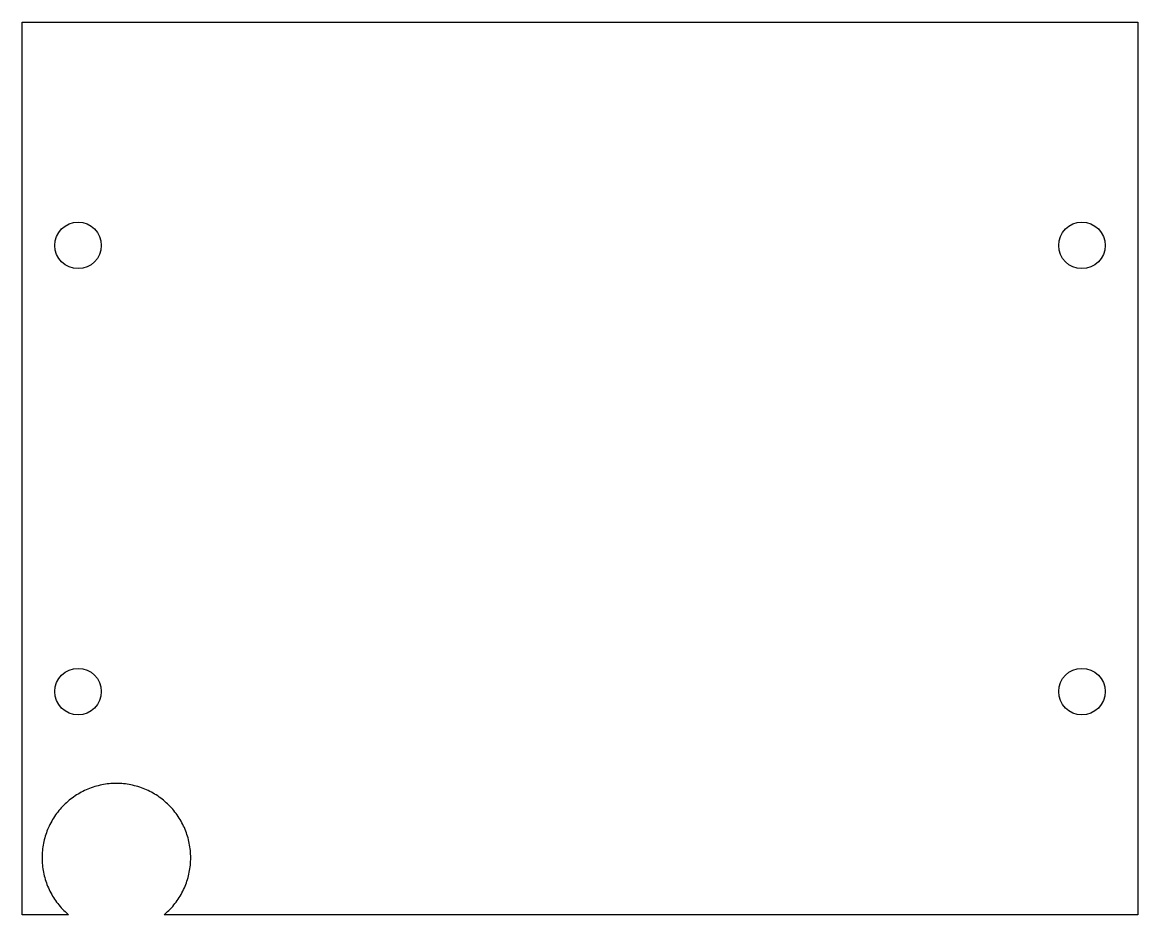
# Model space of a CAD drawing. Header units: millimetres. Extents: x 0 to 60, y 0 to 48.
import ezdxf

# ---------------------------------------------------------------- set-up
doc = ezdxf.new("R2010")
doc.units = ezdxf.units.MM

msp = doc.modelspace()

# ---------------------------------------------------------------- linework, layer by layer
msp.add_lwpolyline([(0, 0), (0, 48), (60, 48), (60, 0), (7.636, 0), (7.673, 0.031), (7.746, 0.096), (7.818, 0.163), (7.888, 0.232), (7.957, 0.302), (8.024, 0.374), (8.089, 0.447), (8.152, 0.522), (8.213, 0.599), (8.273, 0.677), (8.33, 0.757), (8.386, 0.838), (8.439, 0.92), (8.491, 1.004), (8.54, 1.088), (8.588, 1.174), (8.633, 1.262), (8.676, 1.35), (8.717, 1.439), (8.756, 1.529), (8.792, 1.62), (8.826, 1.712), (8.858, 1.805), (8.888, 1.899), (8.915, 1.993), (8.94, 2.088), (8.963, 2.184), (8.983, 2.28), (9.001, 2.376), (9.017, 2.473), (9.03, 2.57), (9.041, 2.668), (9.049, 2.766), (9.055, 2.864), (9.059, 2.962), (9.06, 3.06), (9.059, 3.158), (9.055, 3.256), (9.049, 3.354), (9.041, 3.452), (9.03, 3.55), (9.017, 3.647), (9.001, 3.744), (8.983, 3.84), (8.963, 3.936), (8.94, 4.032), (8.915, 4.127), (8.888, 4.221), (8.858, 4.315), (8.826, 4.408), (8.792, 4.5), (8.756, 4.591), (8.717, 4.681), (8.676, 4.77), (8.633, 4.858), (8.588, 4.946), (8.54, 5.032), (8.491, 5.116), (8.439, 5.2), (8.386, 5.282), (8.33, 5.363), (8.273, 5.443), (8.213, 5.521), (8.152, 5.598), (8.089, 5.673), (8.024, 5.746), (7.957, 5.818), (7.888, 5.888), (7.818, 5.957), (7.746, 6.024), (7.673, 6.089), (7.598, 6.152), (7.521, 6.213), (7.443, 6.273), (7.363, 6.33), (7.282, 6.386), (7.2, 6.439), (7.116, 6.491), (7.032, 6.54), (6.946, 6.588), (6.858, 6.633), (6.77, 6.676), (6.681, 6.717), (6.591, 6.756), (6.5, 6.792), (6.408, 6.826), (6.315, 6.858), (6.221, 6.888), (6.127, 6.915), (6.032, 6.94), (5.936, 6.963), (5.84, 6.983), (5.744, 7.001), (5.647, 7.017), (5.55, 7.03), (5.452, 7.041), (5.354, 7.049), (5.256, 7.055), (5.158, 7.059), (5.06, 7.06), (4.962, 7.059), (4.864, 7.055), (4.766, 7.049), (4.668, 7.041), (4.57, 7.03), (4.473, 7.017), (4.376, 7.001), (4.28, 6.983), (4.184, 6.963), (4.088, 6.94), (3.993, 6.915), (3.899, 6.888), (3.805, 6.858), (3.712, 6.826), (3.62, 6.792), (3.529, 6.756), (3.439, 6.717), (3.35, 6.676), (3.262, 6.633), (3.174, 6.588), (3.088, 6.54), (3.004, 6.491), (2.92, 6.439), (2.838, 6.386), (2.757, 6.33), (2.677, 6.273), (2.599, 6.213), (2.522, 6.152), (2.447, 6.089), (2.374, 6.024), (2.302, 5.957), (2.232, 5.888), (2.163, 5.818), (2.096, 5.746), (2.031, 5.673), (1.968, 5.598), (1.907, 5.521), (1.847, 5.443), (1.79, 5.363), (1.734, 5.282), (1.681, 5.2), (1.629, 5.116), (1.58, 5.032), (1.532, 4.946), (1.487, 4.858), (1.444, 4.77), (1.403, 4.681), (1.364, 4.591), (1.328, 4.5), (1.294, 4.408), (1.262, 4.315), (1.232, 4.221), (1.205, 4.127), (1.18, 4.032), (1.157, 3.936), (1.137, 3.84), (1.119, 3.744), (1.103, 3.647), (1.09, 3.55), (1.079, 3.452), (1.071, 3.354), (1.065, 3.256), (1.061, 3.158), (1.06, 3.06), (1.061, 2.962), (1.065, 2.864), (1.071, 2.766), (1.079, 2.668), (1.09, 2.57), (1.103, 2.473), (1.119, 2.376), (1.137, 2.28), (1.157, 2.184), (1.18, 2.088), (1.205, 1.993), (1.232, 1.899), (1.262, 1.805), (1.294, 1.712), (1.328, 1.62), (1.364, 1.529), (1.403, 1.439), (1.444, 1.35), (1.487, 1.262), (1.532, 1.174), (1.58, 1.088), (1.629, 1.004), (1.681, 0.92), (1.734, 0.838), (1.79, 0.757), (1.847, 0.677), (1.907, 0.599), (1.968, 0.522), (2.031, 0.447), (2.096, 0.374), (2.163, 0.302), (2.232, 0.232), (2.302, 0.163), (2.374, 0.096), (2.447, 0.031), (2.484, 0), (0, 0)], close=True)
for centre in [(3, 36), (57, 36), (3, 12), (57, 12)]:
    msp.add_circle(centre, 1.25)

doc.saveas('drawing.dxf')
